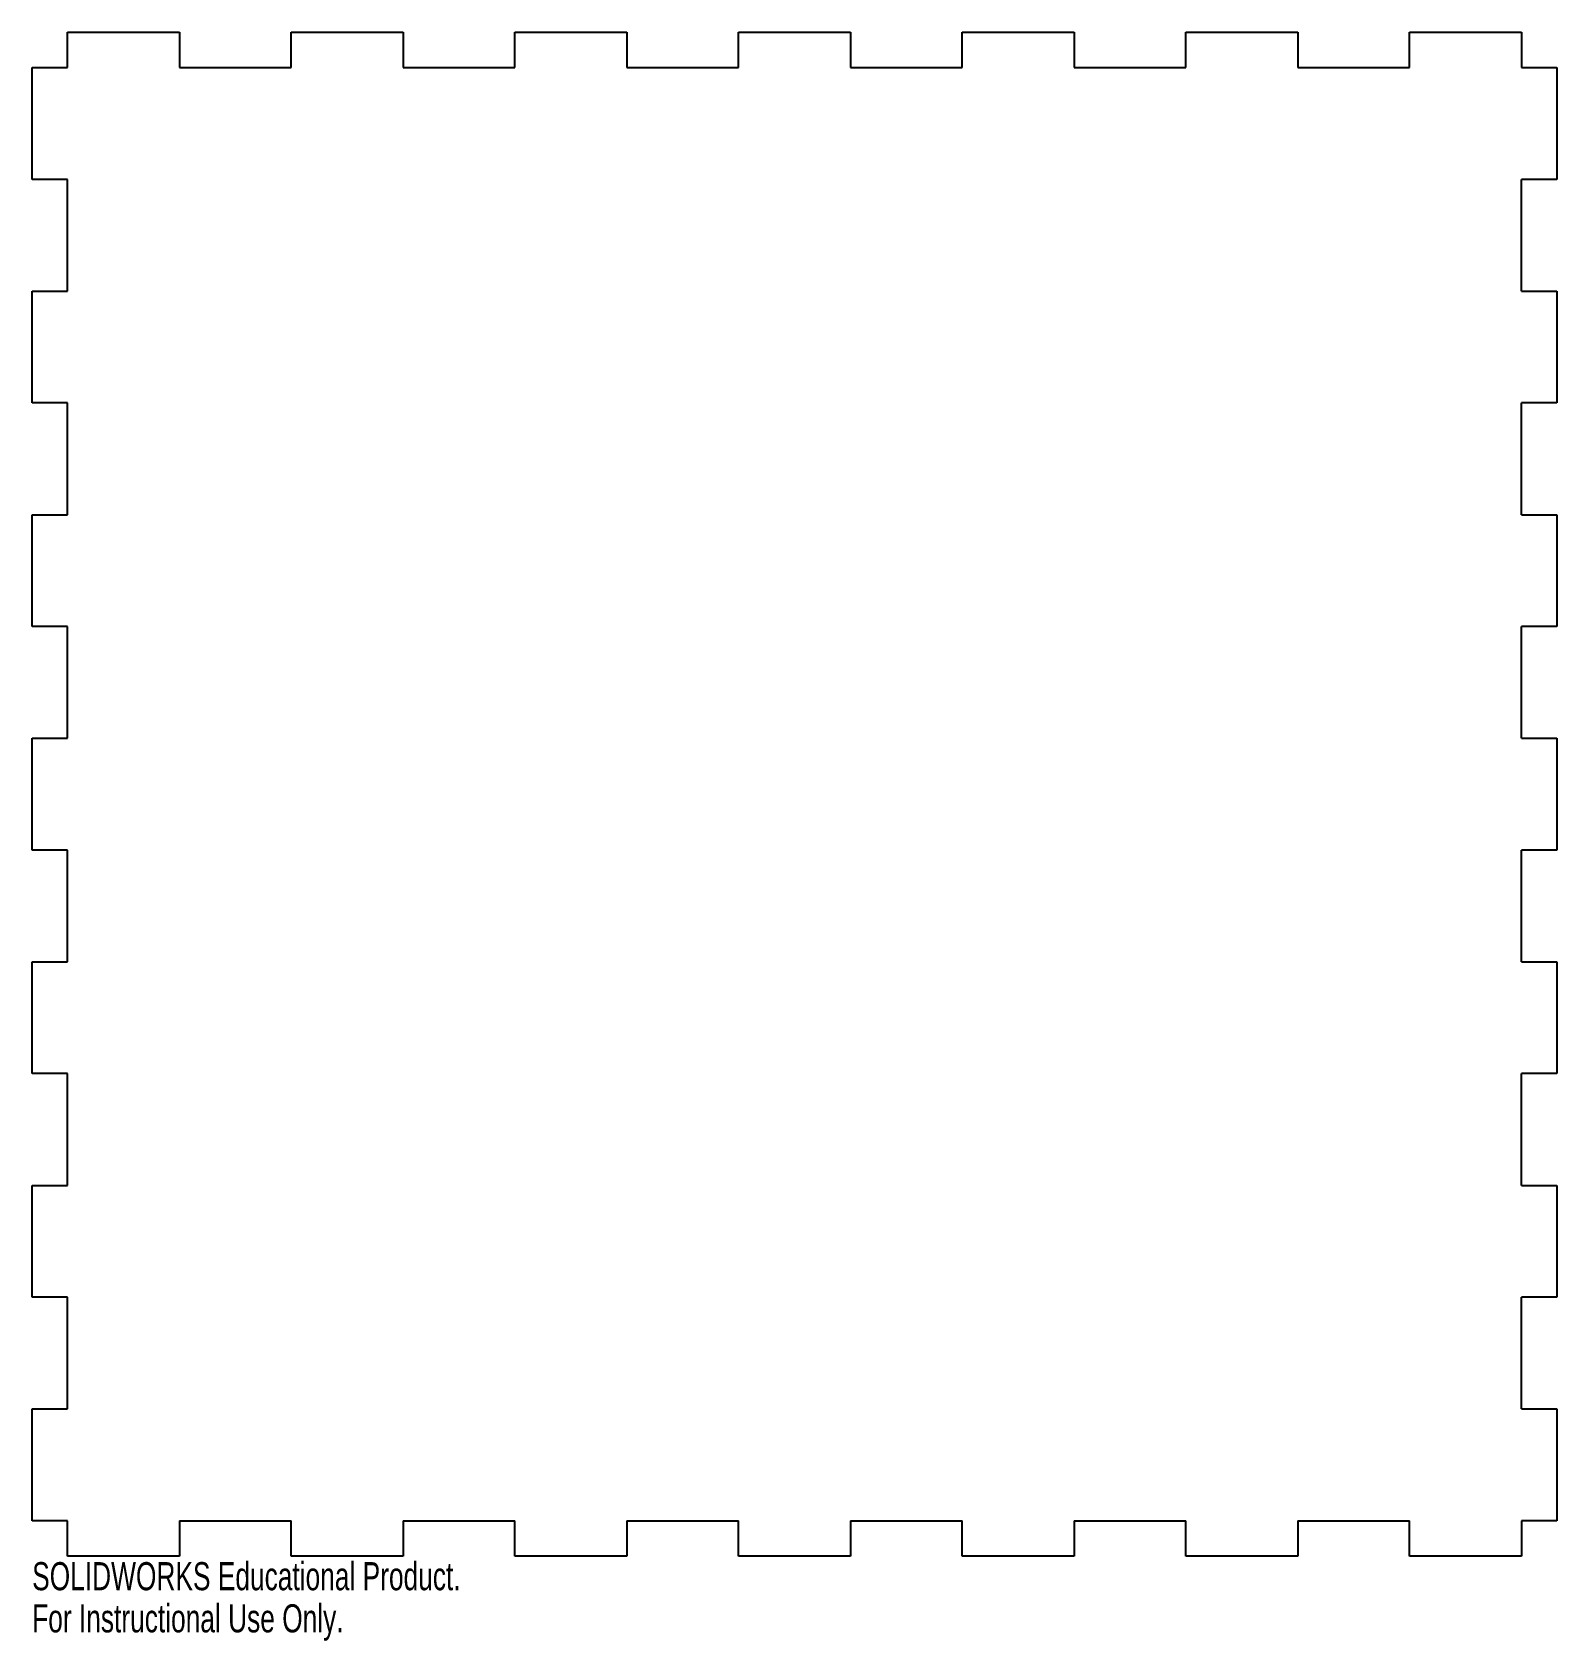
# Model space of a CAD drawing. Header units: millimetres. Extents: x -6 to 256, y -21 to 256.
import ezdxf

# ---------------------------------------------------------------- set-up
doc = ezdxf.new("R2010")
doc.units = ezdxf.units.MM
doc.styles.add('SLDTEXTSTYLE0', font='TXT', dxfattribs={"width": 0.7})

msp = doc.modelspace()

# ---------------------------------------------------------------- linework, layer by layer
at = {"color": 7, "linetype": 'Continuous', "lineweight": 25}
for p, q in [((0, 250), (0, 256.1)), ((0, 256.1), (19.23, 256.1)), ((19.23, 256.1), (19.23, 250)), ((38.46, 250), (38.46, 256.1)), ((38.46, 256.1), (57.69, 256.1)), ((57.69, 256.1), (57.69, 250)), ((76.92, 250), (76.92, 256.1)), ((76.92, 256.1), (96.15, 256.1)), ((96.15, 256.1), (96.15, 250)), ((115.38, 250), (115.38, 256.1)), ((115.38, 256.1), (134.62, 256.1)), ((134.62, 256.1), (134.62, 250)), ((153.85, 250), (153.85, 256.1)), ((153.85, 256.1), (173.08, 256.1)), ((173.08, 256.1), (173.08, 250)), ((192.31, 250), (192.31, 256.1)), ((192.31, 256.1), (211.54, 256.1)), ((211.54, 256.1), (211.54, 250)), ((230.77, 250), (230.77, 256.1)), ((230.77, 256.1), (250, 256.1)), ((250, 256.1), (250, 250)), ((-6.1, 230.77), (-6.1, 250)), ((-6.1, 250), (0, 250)), ((19.23, 250), (38.46, 250)), ((57.69, 250), (76.92, 250)), ((96.15, 250), (115.38, 250)), ((134.62, 250), (153.85, 250)), ((173.08, 250), (192.31, 250)), ((211.54, 250), (230.77, 250)), ((250, 250), (256.1, 250)), ((256.1, 250), (256.1, 230.77)), ((0, 230.77), (-6.1, 230.77)), ((0, 211.54), (0, 230.77)), ((256.1, 230.77), (250, 230.77)), ((250, 211.54), (250, 230.77)), ((-6.1, 192.31), (-6.1, 211.54)), ((-6.1, 211.54), (0, 211.54)), ((250, 211.54), (256.1, 211.54)), ((256.1, 211.54), (256.1, 192.31)), ((0, 192.31), (-6.1, 192.31)), ((0, 173.08), (0, 192.31)), ((256.1, 192.31), (250, 192.31)), ((250, 173.08), (250, 192.31)), ((-6.1, 153.85), (-6.1, 173.08)), ((-6.1, 173.08), (0, 173.08)), ((250, 173.08), (256.1, 173.08)), ((256.1, 173.08), (256.1, 153.85)), ((0, 153.85), (-6.1, 153.85)), ((0, 134.62), (0, 153.85)), ((256.1, 153.85), (250, 153.85)), ((250, 134.62), (250, 153.85)), ((-6.1, 115.38), (-6.1, 134.62)), ((-6.1, 134.62), (0, 134.62)), ((250, 134.62), (256.1, 134.62)), ((256.1, 134.62), (256.1, 115.38)), ((0, 115.38), (-6.1, 115.38)), ((0, 96.15), (0, 115.38)), ((256.1, 115.38), (250, 115.38)), ((250, 96.15), (250, 115.38)), ((-6.1, 76.92), (-6.1, 96.15)), ((-6.1, 96.15), (0, 96.15)), ((250, 96.15), (256.1, 96.15)), ((256.1, 96.15), (256.1, 76.92)), ((0, 76.92), (-6.1, 76.92)), ((0, 57.69), (0, 76.92)), ((256.1, 76.92), (250, 76.92)), ((250, 57.69), (250, 76.92)), ((-6.1, 38.46), (-6.1, 57.69)), ((-6.1, 57.69), (0, 57.69)), ((250, 57.69), (256.1, 57.69)), ((256.1, 57.69), (256.1, 38.46)), ((0, 38.46), (-6.1, 38.46)), ((0, 19.23), (0, 38.46)), ((256.1, 38.46), (250, 38.46)), ((250, 19.23), (250, 38.46)), ((-6.1, 0), (-6.1, 19.23)), ((-6.1, 19.23), (0, 19.23)), ((250, 19.23), (256.1, 19.23)), ((256.1, 19.23), (256.1, 0)), ((0, 0), (-6.1, 0)), ((0, -6.1), (0, 0)), ((19.23, 0), (19.23, -6.1)), ((19.23, 0), (38.46, 0)), ((38.46, -6.1), (38.46, 0)), ((57.69, 0), (76.92, 0)), ((57.69, 0), (57.69, -6.1)), ((76.92, -6.1), (76.92, 0)), ((96.15, 0), (115.38, 0)), ((96.15, 0), (96.15, -6.1)), ((115.38, -6.1), (115.38, 0)), ((134.62, 0), (153.85, 0)), ((134.62, 0), (134.62, -6.1)), ((153.85, -6.1), (153.85, 0)), ((173.08, 0), (192.31, 0)), ((173.08, 0), (173.08, -6.1)), ((192.31, -6.1), (192.31, 0)), ((211.54, 0), (230.77, 0)), ((211.54, 0), (211.54, -6.1)), ((230.77, -6.1), (230.77, 0)), ((256.1, 0), (250, 0)), ((250, 0), (250, -6.1)), ((19.23, -6.1), (0, -6.1)), ((57.69, -6.1), (38.46, -6.1)), ((96.15, -6.1), (76.92, -6.1)), ((134.62, -6.1), (115.38, -6.1)), ((173.08, -6.1), (153.85, -6.1)), ((211.54, -6.1), (192.31, -6.1)), ((250, -6.1), (230.77, -6.1))]:
    msp.add_line(p, q, dxfattribs=at)

# ---------------------------------------------------------------- texts
at = {"color": 7, "linetype": 'Continuous', "char_height": 4.8336, "attachment_point": 1, "style": 'SLDTEXTSTYLE0'}
for s, insert in [('SOLIDWORKS Educational Product.', (-6.1, -7.12)), ('For Instructional Use Only.', (-6.1, -14.37))]:
    msp.add_mtext(s, dxfattribs=dict(at, insert=insert))

doc.saveas('drawing.dxf')
